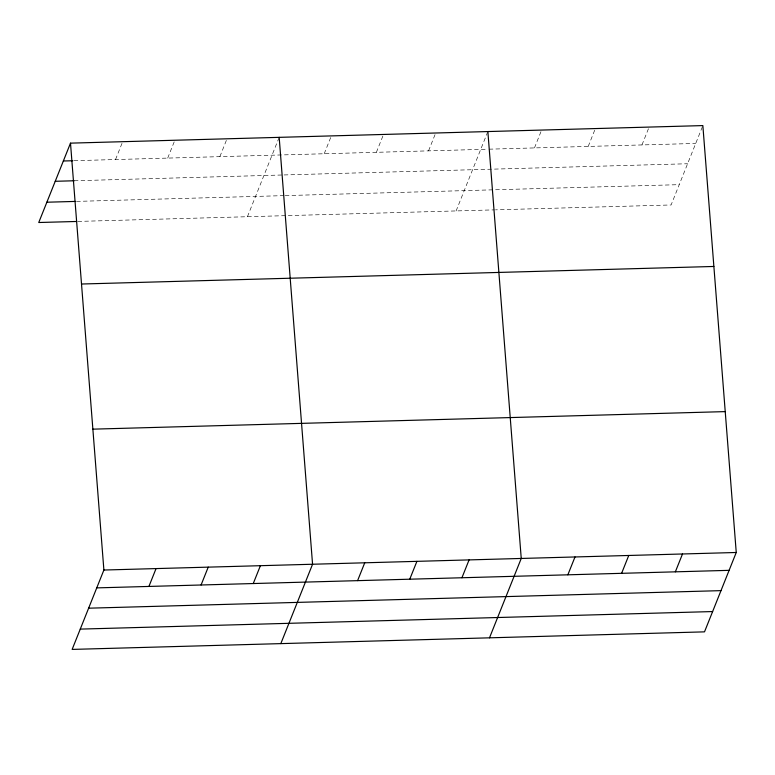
<?xml version="1.0" encoding="UTF-8"?>
<svg xmlns="http://www.w3.org/2000/svg" width="775" height="775" viewBox="0 0 775 775"><rect width="100%" height="100%" fill="white"/><g stroke="black" fill="none" stroke-linecap="round" stroke-linejoin="round"><path stroke-width="0.58" stroke-dasharray="3.88 2.91" d="M115.523 159.543L122.673 141.689M167.7 158.1L174.84 140.246M219.868 156.647L227.007 138.793M247.428 216.729L278.729 138.463M324.202 153.76L331.351 135.906M376.379 152.307L383.518 134.453M428.546 150.863L435.686 133.009M456.107 210.936L487.407 132.67M534.469 147.918L541.609 130.064M588.215 146.427L595.355 128.572M641.971 144.935L649.111 127.081M702.412 126.713L671.111 204.968L495.525 209.841M74.032 160.696L487.882 149.217M489.073 149.178L695.717 143.443M74.206 180.769L282.885 174.976M284.076 174.947L687.599 163.748M76.512 201.393L284.008 195.629M285.19 195.6L679.229 184.663M77.878 221.427L494.334 209.87"/><path stroke-width="1.16" d="M70.496 143.142L103.889 570.032L72.143 649.411L704.504 631.857L736.25 552.488L702.857 125.589L70.496 143.142L38.75 222.512L76.696 221.466M148.916 586.442L156.056 568.579M201.083 584.989L208.223 567.135M253.26 583.546L260.4 565.692M280.821 643.618L312.567 564.239L279.174 137.349M357.595 580.649L364.734 562.795M409.762 579.196L416.911 561.342M461.939 577.753L469.078 559.899M489.5 637.825L521.246 558.446L487.863 131.556M567.852 574.817L575.002 556.954M621.608 573.326L628.748 555.472M675.354 571.834L682.504 553.98M63.356 160.997L72.84 160.735M55.238 181.292L74.206 180.769M46.868 202.217L75.33 201.422M81.52 284.018L713.882 266.464M92.864 429.156L725.235 411.612M103.889 570.032L736.25 552.488M96.749 587.886L729.11 570.342M88.621 608.191L720.992 590.637M80.261 629.106L712.622 611.562"/></g></svg>
